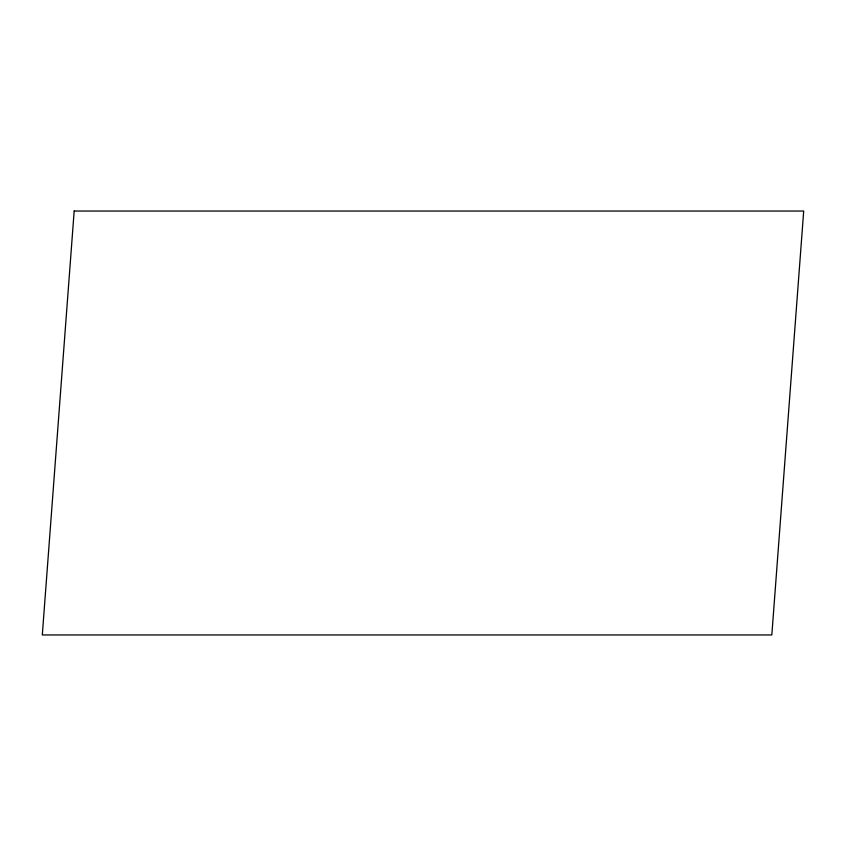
<?xml version="1.0" encoding="UTF-8"?>
<svg xmlns="http://www.w3.org/2000/svg" width="846" height="846" viewBox="0 0 846 846"><rect width="100%" height="100%" fill="white"/><g stroke="black" fill="none" stroke-linecap="round" stroke-linejoin="round"><path stroke-width="1.27" d="M74.173 211.045L42.3 634.955L771.827 634.955L803.7 211.045L74.173 211.045"/></g></svg>
